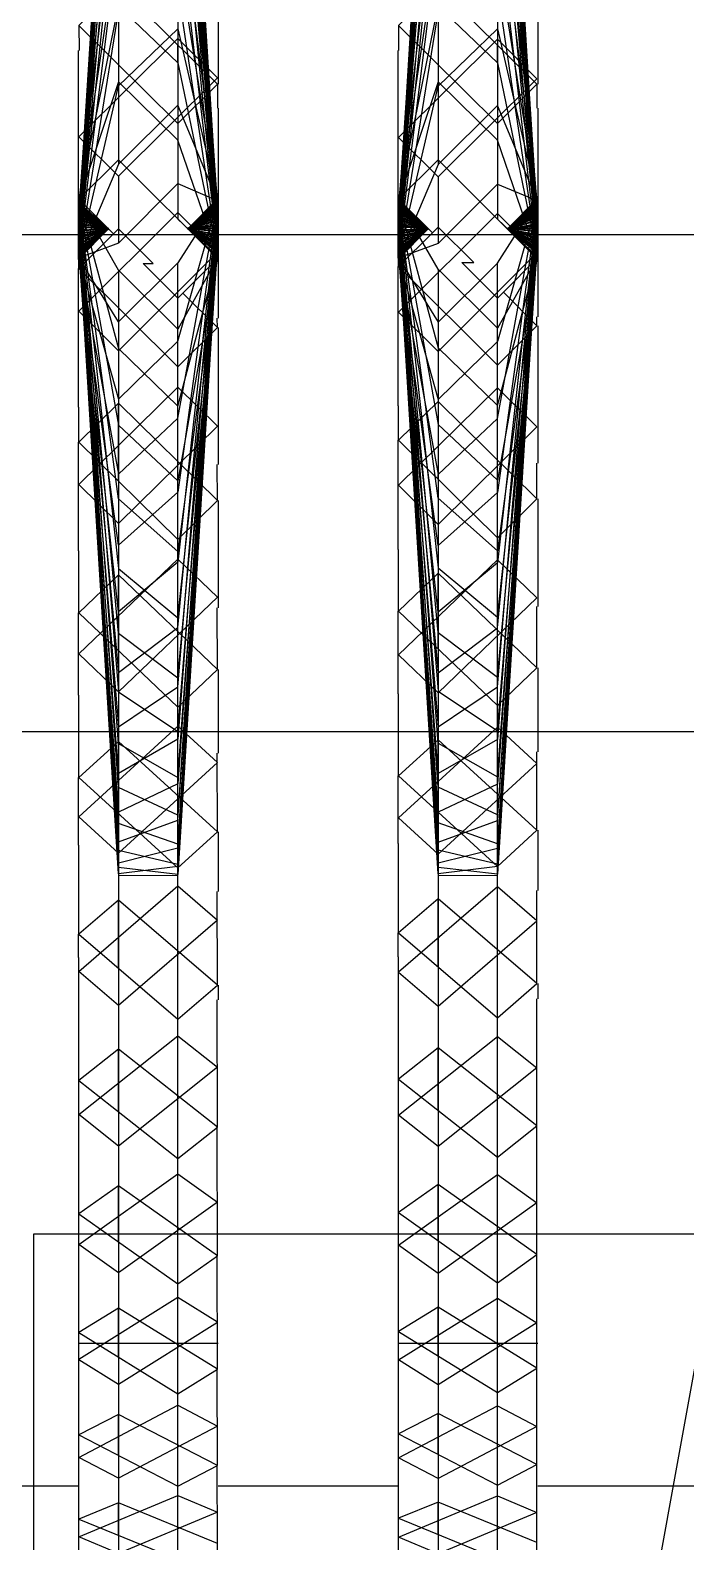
# Model space of a CAD drawing. Header units: millimetres. Extents: x -300 to 383236, y -195106 to -144646.
# Drawn here: x 28370.2 to 28428.8, y -163319.2 to -163183.8 of the extents above; entities that cross this region are included whole.
import ezdxf

# ---------------------------------------------------------------- set-up
doc = ezdxf.new("R2010")
doc.units = ezdxf.units.MM
doc.header["$LTSCALE"] = 60
doc.layers.add('EQUIPMENT', color=253, linetype='Continuous', lineweight=0)

# ---------------------------------------------------------------- blocks, each defined once
blk = doc.blocks.new('A$Cc6299706')
at = {"layer": 'EQUIPMENT', "lineweight": -3}
for points in [[(-42953.09, 31905.19), (-42956.63, 31962.21), (-42961.94, 31962.44), (-42965.45, 31905.1)], [(-42965.45, 31906.99), (-42961.94, 31937.03)], [(-42956.63, 31932.5), (-42953.09, 31902.77), (-42955.74, 31904.5), (-42953.09, 31903.02), (-42956.63, 31938.48)], [(-42961.94, 31942.63), (-42965.45, 31906.85), (-42962.82, 31904.5), (-42965.45, 31906.25), (-42961.94, 31955.73)], [(-42956.63, 31953.04), (-42953.09, 31903.91), (-42955.74, 31904.5), (-42953.09, 31904.87), (-42956.63, 31961.16)], [(-42961.94, 31962.03), (-42965.45, 31905.41), (-42962.82, 31904.5), (-42965.45, 31904.45), (-42961.94, 31960.67)], [(-42956.63, 31961.73), (-42953.09, 31905.79), (-42955.74, 31904.5), (-42953.09, 31906.54), (-42956.63, 31954.7)], [(-42961.94, 31951.84), (-42965.45, 31903.51), (-42962.82, 31904.5), (-42965.45, 31902.69), (-42961.94, 31936.71)], [(-42956.63, 31940.99), (-42953.09, 31907.01), (-42955.74, 31904.5), (-42953.09, 31903.59), (-42956.63, 31948.82)], [(-42961.94, 31952.06), (-42965.45, 31906.48), (-42962.82, 31904.5), (-42965.45, 31905.71), (-42961.94, 31960.76)], [(-42956.63, 31959.25), (-42953.09, 31904.55), (-42955.74, 31904.5), (-42953.09, 31905.5), (-42956.63, 31962.4)], [(-42961.94, 31961.99), (-42965.45, 31904.78), (-42962.82, 31904.5), (-42965.45, 31903.81), (-42961.94, 31955.56)], [(-42956.63, 31957.85), (-42953.09, 31906.31), (-42955.74, 31904.5), (-42953.09, 31906.88), (-42956.63, 31946.21)], [(-42961.94, 31942.35), (-42965.45, 31902.93), (-42962.82, 31904.5), (-42965.45, 31902.27)], [(-42936.86, 31902.46), (-42934.22, 31904.5), (-42936.86, 31902.46), (-42933.33, 31930.57)], [(-42928.02, 31935.2), (-42924.5, 31907.1), (-42927.14, 31904.5), (-42924.5, 31906.31), (-42928.02, 31957.83)], [(-42933.33, 31955.54), (-42936.86, 31903.81), (-42934.22, 31904.5), (-42936.86, 31904.78), (-42933.33, 31961.97)], [(-42928.02, 31962.39), (-42924.5, 31905.5), (-42927.14, 31904.5), (-42924.5, 31904.56), (-42928.02, 31959.25)], [(-42933.33, 31960.75), (-42936.86, 31905.71), (-42934.22, 31904.5), (-42936.86, 31906.48), (-42933.33, 31952.05)], [(-42928.02, 31948.82), (-42924.5, 31903.59), (-42927.14, 31904.5), (-42924.5, 31903.3), (-42928.02, 31943.94)], [(-42933.33, 31947.67), (-42936.86, 31906.68)], [(-42953.09, 31906.06), (-42956.63, 31960.22), (-42961.94, 31958.52), (-42965.45, 31904.13)], [(-42884.53, 31949.5), (-43054.53, 31949.5), (-43054.53, 31859.51), (-42884.53, 31859.51)], [(-42956.63, 31929.44), (-42965.47, 31938.02), (-42961.94, 31941.45), (-42953.09, 31932.87), (-42956.63, 31929.44), (-42956.63, 31913.95), (-42965.47, 31922.72), (-42961.94, 31926.23), (-42953.09, 31917.46), (-42956.63, 31913.95), (-42956.63, 31905.38), (-42953.09, 31902.02)], [(-42928.02, 31929.44), (-42936.87, 31938.02), (-42933.33, 31941.45), (-42924.5, 31932.87), (-42928.02, 31929.44), (-42928.02, 31913.95), (-42936.87, 31922.72), (-42933.33, 31926.23), (-42924.5, 31917.46), (-42928.02, 31913.95), (-42928.02, 31905.38), (-42924.5, 31902.02)], [(-42961.94, 31940.04), (-42961.94, 31917.31)], [(-42933.33, 31939.97), (-42933.33, 31917.27)], [(-42965.45, 31907.14), (-42961.94, 31924.45), (-42956.63, 31919.38), (-42953.09, 31902.33), (-42955.74, 31904.5), (-42953.09, 31902.54), (-42956.63, 31926.1), (-42961.94, 31930.93), (-42965.45, 31907.09)], [(-42936.86, 31907.14), (-42933.33, 31924.45), (-42928.02, 31919.38), (-42924.5, 31902.33), (-42927.14, 31904.5), (-42924.5, 31902.54), (-42928.02, 31926.1), (-42933.33, 31930.93), (-42936.86, 31907.09)], [(-42936.86, 31901.98), (-42934.22, 31904.5), (-42936.86, 31902.1), (-42933.33, 31917.27), (-42928.02, 31922.4), (-42924.51, 31907.17), (-42927.14, 31904.5), (-42924.5, 31907.15), (-42928.02, 31928.98), (-42933.33, 31924.06), (-42936.86, 31902.26)], [(-42953.03, 31928.26), (-42953.03, 31917.46)], [(-42924.43, 31928.26), (-42924.43, 31917.46)], [(-42961.94, 31926.23), (-42961.94, 31917.67)], [(-42933.33, 31926.23), (-42933.33, 31917.67)], [(-42961.94, 31924.79), (-42961.94, 31910.31)], [(-42933.33, 31924.71), (-42933.33, 31910.28)], [(-42965.47, 31922.72), (-42965.46, 31920.47)], [(-42936.87, 31922.72), (-42936.87, 31920.47)], [(-42961.94, 31909.23), (-42953.09, 31918.03), (-42956.63, 31921.56), (-42965.47, 31912.75), (-42961.94, 31909.23), (-42961.94, 31903.24), (-42956.63, 31908.56), (-42953.11, 31907.06), (-42955.74, 31904.5), (-42953.11, 31907.13), (-42956.63, 31915.57), (-42961.94, 31910.31), (-42965.45, 31901.98), (-42962.82, 31904.5), (-42965.47, 31901.88)], [(-42956.63, 31919.38), (-42956.63, 31920.97), (-42956.63, 31915.57)], [(-42933.33, 31909.15), (-42924.5, 31917.95), (-42928.02, 31921.48), (-42936.87, 31912.67), (-42933.33, 31909.15), (-42933.33, 31903.21), (-42928.02, 31908.52), (-42924.51, 31907.06), (-42927.14, 31904.5), (-42924.51, 31907.13), (-42928.02, 31915.54), (-42933.33, 31910.28), (-42936.86, 31901.98), (-42934.22, 31904.5), (-42936.87, 31901.85), (-42933.33, 31889.23)], [(-42928.02, 31919.38), (-42928.02, 31920.97), (-42928.02, 31915.54)], [(-42965.53, 31920.47), (-42965.53, 31901.75)], [(-42936.93, 31920.47), (-42936.93, 31901.88)], [(-42953.09, 31902.17), (-42956.63, 31912.44), (-42961.94, 31917.67), (-42965.45, 31907.17)], [(-42953.09, 31917.46), (-42953.09, 31915.31)], [(-42924.5, 31902.17), (-42928.02, 31912.44), (-42933.33, 31917.67), (-42936.86, 31907.17)], [(-42924.5, 31917.46), (-42924.5, 31915.31)], [(-42953.03, 31915.31), (-42953.03, 31896.5)], [(-42924.43, 31915.31), (-42924.43, 31896.64)], [(-42961.94, 31900.82), (-42965.47, 31907.04)], [(-42933.33, 31900.89), (-42936.87, 31907.04)], [(-42965.47, 31906.93), (-42961.94, 31893.8), (-42956.63, 31888.63), (-42953.11, 31901.85), (-42956.63, 31895.54), (-42961.94, 31900.82), (-42961.94, 31888.9), (-42965.47, 31885.42), (-42956.63, 31876.7), (-42953.09, 31880.19), (-42961.94, 31888.9), (-42961.94, 31873.53), (-42965.47, 31870.14), (-42956.63, 31861.68), (-42953.09, 31865.07), (-42961.94, 31873.53), (-42961.94, 31858.62), (-42965.47, 31855.39), (-42956.63, 31847.3), (-42953.09, 31850.54), (-42961.94, 31858.62), (-42961.94, 31844.4), (-42965.47, 31841.36), (-42956.63, 31833.76), (-42953.09, 31836.8), (-42961.94, 31844.4), (-42961.94, 31831.07), (-42965.47, 31828.28), (-42956.63, 31821.29), (-42953.09, 31824.09), (-42961.94, 31831.07), (-42961.94, 31818.84), (-42965.47, 31816.33), (-42956.63, 31810.06), (-42953.09, 31812.57), (-42961.94, 31818.84), (-42961.94, 31807.89), (-42965.47, 31805.7), (-42956.63, 31800.23), (-42953.09, 31802.42), (-42961.94, 31807.89), (-42961.94, 31798.38), (-42965.47, 31796.54), (-42956.63, 31791.97), (-42953.09, 31793.8), (-42961.94, 31798.38), (-42961.94, 31790.45), (-42965.47, 31789), (-42956.63, 31785.38)], [(-42953.09, 31786.82), (-42961.94, 31790.45), (-42961.94, 31784.22)], [(-42965.47, 31783.18), (-42965.47, 31789), (-42965.47, 31796.54), (-42965.47, 31805.7), (-42965.47, 31816.33), (-42965.47, 31828.28), (-42965.47, 31839.27)], [(-42953.11, 31901.88), (-42956.63, 31875.61), (-42961.94, 31880.33), (-42965.47, 31906.6), (-42962.82, 31904.5), (-42965.47, 31904.65), (-42961.94, 31848.9), (-42956.63, 31847.64), (-42953.11, 31903.13), (-42955.74, 31904.5), (-42953.11, 31902.85), (-42956.63, 31849.42), (-42961.94, 31851.29), (-42965.47, 31904.97), (-42962.82, 31904.5), (-42965.47, 31906.78), (-42961.94, 31886.93)], [(-42953.11, 31901.85), (-42956.63, 31881.95), (-42961.94, 31886.93), (-42961.94, 31881.93), (-42961.94, 31882.56), (-42956.63, 31887.56), (-42953.11, 31906.63), (-42955.74, 31904.5), (-42953.11, 31906.41), (-42956.63, 31880.93), (-42961.94, 31876.18), (-42965.47, 31901.95)], [(-42961.94, 31868.31), (-42965.47, 31906.14), (-42962.82, 31904.5), (-42965.47, 31904), (-42961.94, 31846.61), (-42956.63, 31846.64), (-42953.11, 31903.72), (-42955.74, 31904.5), (-42953.11, 31903.41), (-42956.63, 31846.71), (-42961.94, 31847.33), (-42965.47, 31904.33), (-42962.82, 31904.5), (-42965.47, 31906.38), (-42961.94, 31874.09), (-42956.63, 31869.7), (-42953.11, 31901.95)], [(-42961.94, 31855.76), (-42965.47, 31902.6), (-42962.82, 31904.5), (-42965.47, 31902.21), (-42961.94, 31864.79), (-42956.63, 31868.82), (-42953.11, 31905.91), (-42955.74, 31904.5), (-42953.11, 31906.17), (-42956.63, 31874.66), (-42961.94, 31870.23), (-42961.94, 31866.76), (-42961.94, 31868.31), (-42956.63, 31864.31), (-42953.11, 31902.07)], [(-42961.94, 31858.43), (-42965.47, 31905.59), (-42962.82, 31904.5), (-42965.47, 31903.39), (-42961.94, 31847.77), (-42956.63, 31849.09), (-42953.11, 31904.35), (-42955.74, 31904.5), (-42953.11, 31904.04), (-42956.63, 31847.44), (-42961.94, 31846.76), (-42965.47, 31903.69), (-42962.82, 31904.5), (-42965.47, 31905.88), (-42961.94, 31863.06), (-42956.63, 31859.52), (-42953.11, 31902.22)], [(-42961.94, 31854.49), (-42965.47, 31905.29), (-42962.82, 31904.5), (-42965.47, 31903.1), (-42961.94, 31849.63), (-42956.63, 31851.56), (-42953.11, 31904.68), (-42955.74, 31904.5), (-42953.11, 31905.01), (-42956.63, 31854.82), (-42961.94, 31852.3), (-42965.47, 31902.84), (-42962.82, 31904.5), (-42965.47, 31902.39), (-42961.94, 31859.94), (-42956.63, 31863.52), (-42953.11, 31905.62), (-42955.74, 31904.5), (-42953.11, 31905.31), (-42956.63, 31858.84), (-42961.94, 31855.76), (-42961.94, 31852.15), (-42961.94, 31858.62), (-42961.94, 31852.15), (-42961.94, 31858.62), (-42961.94, 31852.15), (-42961.94, 31858.62), (-42961.94, 31852.15), (-42961.94, 31858.62)], [(-42955.74, 31904.5), (-42953.09, 31906.06)], [(-42933.33, 31870.2), (-42936.87, 31902.07), (-42934.22, 31904.5), (-42936.86, 31901.85), (-42933.33, 31896.16), (-42928.02, 31901.44), (-42924.51, 31906.95), (-42927.14, 31904.5), (-42924.51, 31906.8), (-42928.02, 31894.41), (-42933.33, 31889.23), (-42933.33, 31882.08)], [(-42936.87, 31906.93), (-42933.33, 31893.87), (-42928.02, 31888.69), (-42924.51, 31901.84), (-42928.02, 31895.61), (-42933.33, 31900.89), (-42933.33, 31889.06), (-42936.87, 31885.58), (-42928.02, 31876.86), (-42924.5, 31880.35), (-42933.33, 31889.06), (-42933.33, 31873.68), (-42936.87, 31870.29), (-42928.02, 31861.83), (-42924.5, 31865.22), (-42933.33, 31873.68), (-42933.33, 31858.77), (-42936.87, 31855.53), (-42928.02, 31847.44), (-42924.5, 31850.68), (-42933.33, 31858.77), (-42933.33, 31844.54), (-42936.87, 31841.5), (-42928.02, 31833.89), (-42924.5, 31836.94), (-42933.33, 31844.54), (-42933.33, 31831.2), (-42936.87, 31828.4), (-42928.02, 31821.41), (-42924.5, 31824.21), (-42933.33, 31831.2), (-42933.33, 31818.95), (-42936.87, 31816.45), (-42928.02, 31810.17), (-42924.5, 31812.68), (-42933.33, 31818.95), (-42933.33, 31807.99), (-42936.87, 31805.8), (-42928.02, 31800.33), (-42924.5, 31802.52), (-42933.33, 31807.99), (-42933.33, 31798.47), (-42936.87, 31796.63), (-42928.02, 31792.05), (-42924.5, 31793.89), (-42933.33, 31798.47), (-42933.33, 31790.53), (-42936.87, 31789.08), (-42928.02, 31785.45)], [(-42924.5, 31786.9), (-42933.33, 31790.53), (-42933.33, 31784.29)], [(-42936.87, 31783.24), (-42936.87, 31789.08), (-42936.87, 31796.63), (-42936.87, 31805.8), (-42936.87, 31816.45), (-42936.87, 31828.4), (-42936.87, 31839.35)], [(-42924.51, 31901.87), (-42928.02, 31875.67), (-42933.33, 31880.4), (-42936.87, 31906.6), (-42934.22, 31904.5), (-42936.87, 31904.65), (-42933.33, 31848.92), (-42928.02, 31847.66), (-42924.51, 31903.12), (-42927.14, 31904.5), (-42924.51, 31902.85), (-42928.02, 31849.45), (-42933.33, 31851.33), (-42936.87, 31904.97), (-42934.22, 31904.5), (-42936.87, 31906.78), (-42933.33, 31887)], [(-42924.51, 31901.84), (-42928.02, 31882.01), (-42933.33, 31887), (-42933.33, 31882.08), (-42933.33, 31882.52), (-42928.02, 31887.53), (-42924.51, 31906.62), (-42927.14, 31904.5), (-42924.51, 31906.41), (-42928.02, 31880.9), (-42933.33, 31876.15), (-42936.87, 31901.95), (-42934.22, 31904.5), (-42936.87, 31901.88)], [(-42933.33, 31868.36), (-42936.87, 31906.14), (-42934.22, 31904.5), (-42936.87, 31904.01), (-42933.33, 31846.63), (-42928.02, 31846.65), (-42924.51, 31903.71), (-42927.14, 31904.5), (-42924.51, 31903.41), (-42928.02, 31846.73), (-42933.33, 31847.34), (-42936.87, 31904.33), (-42934.22, 31904.5), (-42936.87, 31906.39), (-42933.33, 31874.15), (-42928.02, 31869.76), (-42924.51, 31901.95)], [(-42933.33, 31855.74), (-42936.87, 31902.6), (-42934.22, 31904.5), (-42936.87, 31902.21), (-42933.33, 31864.76), (-42928.02, 31868.79), (-42924.51, 31905.91), (-42927.14, 31904.5), (-42924.51, 31906.17), (-42928.02, 31874.62), (-42933.33, 31870.2), (-42933.33, 31866.91), (-42933.33, 31868.36), (-42928.02, 31864.37), (-42924.51, 31902.07)], [(-42933.33, 31858.47), (-42936.87, 31905.59), (-42934.22, 31904.5), (-42936.87, 31903.39), (-42933.33, 31847.77), (-42928.02, 31849.08), (-42924.51, 31904.35), (-42927.14, 31904.5), (-42924.51, 31904.03), (-42928.02, 31847.44), (-42933.33, 31846.77), (-42936.87, 31903.69), (-42934.22, 31904.5), (-42936.87, 31905.88), (-42933.33, 31863.11), (-42928.02, 31859.57), (-42924.51, 31902.22)], [(-42961.94, 31870.23), (-42965.47, 31902.06), (-42962.82, 31904.5), (-42965.47, 31901.95), (-42961.94, 31882.56)], [(-42965.45, 31905.1), (-42962.82, 31904.5)], [(-42965.45, 31904.13), (-42962.82, 31904.5)], [(-42953.09, 31905.19), (-42955.74, 31904.5)], [(-42933.33, 31854.53), (-42936.87, 31905.29), (-42934.22, 31904.5), (-42936.87, 31903.1), (-42933.33, 31849.62), (-42928.02, 31851.55), (-42924.51, 31904.68), (-42927.14, 31904.5), (-42924.51, 31905), (-42928.02, 31854.81), (-42933.33, 31852.29), (-42936.87, 31902.84), (-42934.22, 31904.5), (-42936.87, 31902.39), (-42933.33, 31859.92), (-42928.02, 31863.5), (-42924.51, 31905.61), (-42927.14, 31904.5), (-42924.51, 31905.31), (-42928.02, 31858.81), (-42933.33, 31855.74), (-42933.33, 31852.29), (-42933.33, 31858.77), (-42933.33, 31852.29), (-42933.33, 31858.77), (-42933.33, 31852.29), (-42933.33, 31858.77), (-42933.33, 31852.29), (-42933.33, 31858.77)], [(-42998.48, 31904), (-42734.89, 31904)], [(-42962.38, 31904.06), (-42965.47, 31900.97), (-42956.63, 31892.15), (-42953.09, 31895.67), (-42953.1, 31896.5)], [(-42961.94, 31903.24), (-42965.45, 31901.9)], [(-42933.85, 31904.14), (-42936.87, 31901.13), (-42928.02, 31892.31), (-42924.5, 31895.83), (-42924.5, 31896.64)], [(-42933.33, 31903.21), (-42936.86, 31901.9)], [(-42965.47, 31900.97), (-42965.47, 31901.75)], [(-42936.87, 31901.13), (-42936.87, 31901.88), (-42933.33, 31882.52)], [(-42965.53, 31900.97), (-42965.53, 31888.55)], [(-42956.63, 31890.35), (-42956.63, 31901.48)], [(-42936.93, 31901.13), (-42936.93, 31888.67)], [(-42928.02, 31890.27), (-42928.02, 31901.44)], [(-42953.09, 31895.67), (-42956.19, 31898.76)], [(-42924.5, 31895.83), (-42927.5, 31898.84)], [(-42956.63, 31892.15), (-42956.63, 31895.54)], [(-42953.03, 31895.67), (-42953.03, 31883.41)], [(-42928.02, 31892.31), (-42928.02, 31895.61)], [(-42924.43, 31895.83), (-42924.43, 31883.53)], [(-42956.63, 31874.95), (-42956.63, 31894.45)], [(-42928.02, 31874.87), (-42928.02, 31894.41)], [(-42965.47, 31885.42), (-42965.47, 31888.55)], [(-42961.94, 31881.93), (-42961.94, 31888.9)], [(-42956.63, 31876.7), (-42956.63, 31888.63)], [(-42936.87, 31885.58), (-42936.87, 31888.67)], [(-42928.02, 31876.86), (-42928.02, 31888.69)], [(-42956.63, 31859.98), (-42956.63, 31887.56)], [(-42928.02, 31859.91), (-42928.02, 31887.53)], [(-42965.53, 31885.42), (-42965.53, 31875.68)], [(-42936.93, 31885.58), (-42936.93, 31875.8)], [(-42953.09, 31880.19), (-42953.1, 31883.41)], [(-42924.5, 31880.35), (-42924.5, 31883.53)], [(-42956.63, 31861.68), (-42956.63, 31881.95)], [(-42928.02, 31861.83), (-42928.02, 31882.01)], [(-42956.63, 31845.69), (-42956.63, 31880.93)], [(-42953.03, 31880.19), (-42953.03, 31870.57)], [(-42928.02, 31845.62), (-42928.02, 31880.9)], [(-42924.43, 31880.35), (-42924.43, 31870.69)], [(-42965.47, 31870.14), (-42965.47, 31875.68)], [(-42956.63, 31847.3), (-42956.63, 31875.61)], [(-42956.63, 31832.27), (-42956.63, 31874.66)], [(-42936.87, 31870.29), (-42936.87, 31875.8)], [(-42928.02, 31777.41), (-42928.02, 31847.44), (-42928.02, 31875.67)], [(-42928.02, 31832.2), (-42928.02, 31874.62)], [(-42953.09, 31865.07), (-42953.1, 31870.57)], [(-42924.5, 31865.22), (-42924.5, 31870.69)], [(-42965.53, 31870.14), (-42965.53, 31862.75)], [(-42956.63, 31833.76), (-42956.63, 31869.7)], [(-42936.93, 31870.29), (-42936.93, 31862.87)], [(-42928.02, 31833.89), (-42928.02, 31869.76)], [(-42956.63, 31819.92), (-42956.63, 31868.82)], [(-42928.02, 31819.87), (-42928.02, 31868.79)], [(-42953.03, 31865.07), (-42953.03, 31857.57)], [(-42924.43, 31865.22), (-42924.43, 31857.7)], [(-42956.63, 31821.29), (-42956.63, 31864.31)], [(-42928.02, 31821.41), (-42928.02, 31864.37)], [(-42965.47, 31855.39), (-42965.47, 31862.75)], [(-42956.63, 31808.85), (-42956.63, 31863.52)], [(-42936.87, 31855.53), (-42936.87, 31862.87)], [(-42928.02, 31808.8), (-42928.02, 31863.5)], [(-42956.63, 31810.06), (-42956.63, 31859.52)], [(-42956.63, 31799.2), (-42956.63, 31858.84)], [(-42928.02, 31810.17), (-42928.02, 31859.57)], [(-42928.02, 31799.16), (-42928.02, 31858.81)], [(-42953.09, 31850.54), (-42953.1, 31857.57)], [(-42924.5, 31850.68), (-42924.5, 31857.7)], [(-42965.53, 31855.39), (-42965.53, 31849.35)], [(-42956.63, 31800.23), (-42956.63, 31855.4)], [(-42956.63, 31791.12), (-42956.63, 31854.82)], [(-42936.93, 31855.53), (-42936.93, 31849.49)], [(-42928.02, 31800.33), (-42928.02, 31855.45)], [(-42928.02, 31791.09), (-42928.02, 31854.81)], [(-42956.63, 31791.97), (-42956.63, 31852.02)], [(-42956.63, 31784.73), (-42956.63, 31851.56)], [(-42928.02, 31792.05), (-42928.02, 31852.05)], [(-42928.02, 31784.72), (-42928.02, 31851.55)], [(-42953.03, 31850.54), (-42953.03, 31845.19)], [(-42924.43, 31850.68), (-42924.43, 31845.29)], [(-42965.47, 31841.36), (-42965.47, 31849.35)], [(-42956.63, 31785.38), (-42956.63, 31849.42)], [(-42956.63, 31780.13), (-42956.63, 31849.09)], [(-42936.87, 31841.5), (-42936.87, 31849.49)], [(-42928.02, 31785.45), (-42928.02, 31849.45)], [(-42928.02, 31780.13), (-42928.02, 31849.08)], [(-42956.63, 31780.57), (-42956.63, 31847.64)], [(-42956.63, 31777.39), (-42956.63, 31847.44)], [(-42928.02, 31780.62), (-42928.02, 31847.66)], [(-42956.63, 31777.61), (-42956.63, 31846.71)], [(-42956.63, 31776.54), (-42956.63, 31846.64)], [(-42928.02, 31777.65), (-42928.02, 31846.73)], [(-42928.02, 31776.57), (-42928.02, 31846.65)], [(-42953.09, 31836.8), (-42953.1, 31845.19)], [(-42924.5, 31836.94), (-42924.5, 31845.29)], [(-42961.94, 31838.32), (-42961.94, 31844.4)], [(-42961.94, 31838.32), (-42961.94, 31844.4)], [(-42961.94, 31838.32), (-42961.94, 31844.4)], [(-42961.94, 31838.32), (-42961.94, 31844.4)], [(-42961.94, 31838.32), (-42961.94, 31844.4)], [(-42961.94, 31838.32), (-42961.94, 31844.4)], [(-42961.94, 31838.32), (-42961.94, 31844.4)], [(-42961.94, 31838.32), (-42961.94, 31844.4)], [(-42961.94, 31838.32), (-42961.94, 31844.4)], [(-42961.94, 31838.32), (-42961.94, 31844.4)], [(-42961.94, 31838.32), (-42961.94, 31844.4)], [(-42961.94, 31838.32), (-42961.94, 31844.4)], [(-42933.33, 31838.45), (-42933.33, 31844.54)], [(-42933.33, 31838.45), (-42933.33, 31844.54)], [(-42933.33, 31838.45), (-42933.33, 31844.54)], [(-42933.33, 31838.45), (-42933.33, 31844.54)], [(-42933.33, 31838.45), (-42933.33, 31844.54)], [(-42933.33, 31838.45), (-42933.33, 31844.54)], [(-42933.33, 31838.45), (-42933.33, 31844.54)], [(-42933.33, 31838.45), (-42933.33, 31844.54)], [(-42933.33, 31838.45), (-42933.33, 31844.54)], [(-42933.33, 31838.45), (-42933.33, 31844.54)], [(-42933.33, 31838.45), (-42933.33, 31844.54)], [(-42933.33, 31838.45), (-42933.33, 31844.54)], [(-42965.53, 31841.36), (-42965.53, 31839.27)], [(-42936.93, 31841.5), (-42936.93, 31839.35)], [(-42953.03, 31836.8), (-42953.03, 31835.5)], [(-42924.43, 31836.94), (-42924.43, 31835.59)], [(-42953.09, 31824.09), (-42953.1, 31835.5)], [(-42924.5, 31776.77), (-42924.5, 31778.28), (-42924.5, 31781.67), (-42924.5, 31786.9), (-42924.5, 31793.89), (-42924.5, 31802.52), (-42924.5, 31812.68), (-42924.5, 31824.21), (-42924.5, 31835.59)], [(-42933.33, 31825.6), (-42933.33, 31831.2)], [(-42933.33, 31825.6), (-42933.33, 31831.2)], [(-42933.33, 31825.6), (-42933.33, 31831.2)], [(-42933.33, 31825.6), (-42933.33, 31831.2)], [(-42933.33, 31825.6), (-42933.33, 31831.2)], [(-42933.33, 31825.6), (-42933.33, 31831.2)], [(-42933.33, 31825.6), (-42933.33, 31831.2)], [(-42933.33, 31825.6), (-42933.33, 31831.2)], [(-42933.33, 31825.6), (-42933.33, 31831.2)], [(-42933.33, 31825.6), (-42933.33, 31831.2)], [(-42961.94, 31825.48), (-42961.94, 31831.07)], [(-42961.94, 31825.48), (-42961.94, 31831.07)], [(-42961.94, 31825.48), (-42961.94, 31831.07)], [(-42961.94, 31825.48), (-42961.94, 31831.07)], [(-42961.94, 31825.48), (-42961.94, 31831.07)], [(-42961.94, 31825.48), (-42961.94, 31831.07)], [(-42961.94, 31825.48), (-42961.94, 31831.07)], [(-42961.94, 31825.48), (-42961.94, 31831.07)], [(-42961.94, 31825.48), (-42961.94, 31831.07)], [(-42961.94, 31825.48), (-42961.94, 31831.07)], [(-42953.09, 31812.57), (-42953.1, 31824.09)], [(-42961.94, 31813.82), (-42961.94, 31818.84)], [(-42961.94, 31813.82), (-42961.94, 31818.84)], [(-42961.94, 31813.82), (-42961.94, 31818.84)], [(-42961.94, 31813.82), (-42961.94, 31818.84)], [(-42961.94, 31813.82), (-42961.94, 31818.84)], [(-42961.94, 31813.82), (-42961.94, 31818.84)], [(-42961.94, 31813.82), (-42961.94, 31818.84)], [(-42961.94, 31813.82), (-42961.94, 31818.84)], [(-42933.33, 31813.94), (-42933.33, 31818.95)], [(-42933.33, 31813.94), (-42933.33, 31818.95)], [(-42933.33, 31813.94), (-42933.33, 31818.95)], [(-42933.33, 31813.94), (-42933.33, 31818.95)], [(-42933.33, 31813.94), (-42933.33, 31818.95)], [(-42933.33, 31813.94), (-42933.33, 31818.95)], [(-42933.33, 31813.94), (-42933.33, 31818.95)], [(-42933.33, 31813.94), (-42933.33, 31818.95)], [(-42953.09, 31802.42), (-42953.1, 31812.57)], [(-42961.94, 31803.51), (-42961.94, 31807.89)], [(-42961.94, 31803.51), (-42961.94, 31807.89)], [(-42961.94, 31803.51), (-42961.94, 31807.89)], [(-42961.94, 31803.51), (-42961.94, 31807.89)], [(-42961.94, 31803.51), (-42961.94, 31807.89)], [(-42961.94, 31803.51), (-42961.94, 31807.89)], [(-42933.33, 31803.62), (-42933.33, 31807.99)], [(-42933.33, 31803.62), (-42933.33, 31807.99)], [(-42933.33, 31803.62), (-42933.33, 31807.99)], [(-42933.33, 31803.62), (-42933.33, 31807.99)], [(-42933.33, 31803.62), (-42933.33, 31807.99)], [(-42933.33, 31803.62), (-42933.33, 31807.99)], [(-42965.53, 31804.75), (-42953.03, 31804.75)], [(-42936.93, 31804.75), (-42924.43, 31804.75)], [(-42953.09, 31793.8), (-42953.1, 31802.42)], [(-42961.94, 31794.71), (-42961.94, 31798.38)], [(-42961.94, 31794.71), (-42961.94, 31798.38)], [(-42961.94, 31794.71), (-42961.94, 31798.38)], [(-42961.94, 31794.71), (-42961.94, 31798.38)], [(-42933.33, 31794.81), (-42933.33, 31798.47)], [(-42933.33, 31794.81), (-42933.33, 31798.47)], [(-42933.33, 31794.81), (-42933.33, 31798.47)], [(-42933.33, 31794.81), (-42933.33, 31798.47)], [(-42953.09, 31776.74), (-42953.09, 31778.23), (-42953.09, 31781.61), (-42953.09, 31786.82), (-42953.1, 31793.8)], [(-42981.93, 31792), (-42965.53, 31792)], [(-42953.03, 31792), (-42936.93, 31792)], [(-42924.43, 31792), (-42908.33, 31792)], [(-42961.94, 31787.55), (-42961.94, 31790.45)], [(-42961.94, 31787.55), (-42961.94, 31790.45)], [(-42933.33, 31787.63), (-42933.33, 31790.53)], [(-42933.33, 31787.63), (-42933.33, 31790.53)]]:
    blk.add_lwpolyline(points, dxfattribs=at)
for points in [[(-42934.22, 31904.5), (-42936.86, 31905.09), (-42933.33, 31962.43), (-42928.02, 31962.2), (-42924.5, 31905.19), (-42927.14, 31904.5), (-42924.5, 31904.87), (-42928.02, 31961.15), (-42933.33, 31962.02), (-42936.86, 31905.41)], [(-42934.22, 31904.5), (-42936.86, 31904.13), (-42933.33, 31958.5), (-42928.02, 31960.2), (-42924.5, 31906.06), (-42927.14, 31904.5), (-42924.5, 31905.79), (-42928.02, 31961.72), (-42933.33, 31960.66), (-42936.86, 31904.45)], [(-42962.82, 31904.5), (-42965.45, 31905.99), (-42961.94, 31958.65), (-42956.63, 31956.54), (-42953.09, 31904.23), (-42955.74, 31904.5), (-42953.09, 31903.3), (-42956.63, 31943.94), (-42961.94, 31947.67), (-42965.45, 31906.68)], [(-42934.22, 31904.5), (-42936.86, 31905.98), (-42933.33, 31958.65), (-42928.02, 31956.54), (-42924.5, 31904.23), (-42927.14, 31904.5), (-42924.5, 31903.91), (-42928.02, 31953.04), (-42933.33, 31955.73), (-42936.86, 31906.25)], [(-42934.22, 31904.5), (-42936.86, 31903.21), (-42933.33, 31947.39), (-42928.02, 31950.78), (-42924.5, 31906.73), (-42927.14, 31904.5), (-42924.5, 31906.54), (-42928.02, 31954.68), (-42933.33, 31951.82), (-42936.86, 31903.5)], [(-42962.82, 31904.5), (-42965.45, 31902.46), (-42961.94, 31930.6), (-42956.63, 31935.23), (-42953.09, 31907.1), (-42955.74, 31904.5), (-42953.09, 31906.73), (-42956.63, 31950.8), (-42961.94, 31947.42), (-42965.45, 31903.21)], [(-42934.22, 31904.5), (-42936.86, 31902.69), (-42933.33, 31936.68), (-42928.02, 31940.96), (-42924.5, 31907.01), (-42927.14, 31904.5), (-42924.5, 31906.88), (-42928.02, 31946.18), (-42933.33, 31942.32), (-42936.86, 31902.93)], [(-42934.22, 31904.5), (-42936.86, 31906.85), (-42933.33, 31942.63), (-42928.02, 31938.48), (-42924.5, 31903.02), (-42927.14, 31904.5), (-42924.5, 31902.77), (-42928.02, 31932.5), (-42933.33, 31937.02), (-42936.86, 31906.99)], [(-42962.82, 31904.5), (-42965.45, 31902.1), (-42961.94, 31917.31), (-42956.63, 31922.42), (-42953.11, 31907.17), (-42955.74, 31904.5), (-42953.09, 31907.15), (-42956.63, 31929.01), (-42961.94, 31924.1), (-42965.45, 31902.27)], [(-42956.19, 31898.76), (-42956.63, 31898.31), (-42959.72, 31901.42), (-42958.83, 31901.42), (-42961.94, 31904.51), (-42962.38, 31904.06), (-42965.47, 31907.16), (-42961.94, 31910.69), (-42953.09, 31901.85)], [(-42927.5, 31898.84), (-42928.02, 31898.31), (-42931.21, 31901.49), (-42930.16, 31901.49), (-42933.33, 31904.67), (-42933.85, 31904.14), (-42936.87, 31907.16), (-42933.33, 31910.69), (-42924.5, 31901.85)], [(-42962.82, 31904.5), (-42965.47, 31901.85), (-42961.94, 31889.26), (-42956.63, 31894.45), (-42953.11, 31906.8), (-42955.74, 31904.5), (-42953.11, 31906.95), (-42956.63, 31901.48), (-42961.94, 31896.19), (-42965.45, 31901.85)], [(-42965.47, 31897.13), (-42956.63, 31905.97), (-42953.09, 31902.43), (-42961.94, 31893.59)], [(-42936.87, 31897.05), (-42928.02, 31905.89), (-42924.5, 31902.35), (-42933.33, 31893.52)], [(-42961.94, 31852.15), (-42961.94, 31858.43), (-42956.63, 31855.4), (-42953.11, 31902.39), (-42955.74, 31904.5), (-42953.11, 31902.62), (-42956.63, 31852.02), (-42961.94, 31854.49)], [(-42933.33, 31852.29), (-42933.33, 31858.47), (-42928.02, 31855.45), (-42924.51, 31902.39), (-42927.14, 31904.5), (-42924.51, 31902.62), (-42928.02, 31852.05), (-42933.33, 31854.53)], [(-42953.09, 31886.85), (-42961.94, 31878.13), (-42965.47, 31881.63), (-42956.63, 31890.35)], [(-42924.5, 31886.78), (-42933.33, 31878.05), (-42936.87, 31881.55), (-42928.02, 31890.27)], [(-42953.09, 31871.55), (-42961.94, 31863.06), (-42965.47, 31866.46), (-42956.63, 31874.95)], [(-42924.5, 31871.47), (-42933.33, 31862.98), (-42936.87, 31866.38), (-42928.02, 31874.87)], [(-42961.94, 31873.53), (-42961.94, 31866.76)], [(-42961.94, 31873.53), (-42961.94, 31866.76)], [(-42933.33, 31873.68), (-42933.33, 31866.91)], [(-42933.33, 31873.68), (-42933.33, 31866.91)], [(-42965.47, 31851.86), (-42956.63, 31859.98), (-42953.09, 31856.74), (-42961.94, 31848.61)], [(-42936.87, 31851.79), (-42928.02, 31859.91), (-42924.5, 31856.66), (-42933.33, 31848.53)], [(-42953.09, 31842.63), (-42961.94, 31834.99), (-42965.47, 31838.04), (-42956.63, 31845.69)], [(-42924.5, 31842.56), (-42928.02, 31845.62), (-42936.87, 31837.98), (-42933.33, 31834.92)], [(-42961.94, 31844.4), (-42961.94, 31838.32)], [(-42961.94, 31844.4), (-42961.94, 31838.32)], [(-42933.33, 31844.54), (-42933.33, 31838.45)], [(-42933.33, 31844.54), (-42933.33, 31838.45)], [(-42953.09, 31829.45), (-42961.94, 31822.4), (-42965.47, 31825.22), (-42956.63, 31832.27)], [(-42936.87, 31825.16), (-42928.02, 31832.2), (-42924.5, 31829.39), (-42933.33, 31822.35)], [(-42933.33, 31831.2), (-42933.33, 31825.6)], [(-42933.33, 31831.2), (-42933.33, 31825.6)], [(-42961.94, 31831.07), (-42961.94, 31825.48)], [(-42961.94, 31831.07), (-42961.94, 31825.48)], [(-42953.09, 31817.39), (-42961.94, 31811.04), (-42965.47, 31813.58), (-42956.63, 31819.92)], [(-42936.87, 31813.53), (-42928.02, 31819.87), (-42924.5, 31817.33), (-42933.33, 31811)], [(-42961.94, 31818.84), (-42961.94, 31813.82)], [(-42961.94, 31818.84), (-42961.94, 31813.82)], [(-42933.33, 31818.95), (-42933.33, 31813.94)], [(-42933.33, 31818.95), (-42933.33, 31813.94)], [(-42907.66, 31694.5), (-42909.65, 31702.54), (-42915.94, 31737.18), (-42917.09, 31754.5), (-42915.94, 31771.82), (-42909.65, 31806.47), (-42907.66, 31814.5), (-42969.53, 31814.5), (-42969.53, 31694.5)], [(-42953.09, 31806.63), (-42956.63, 31808.85), (-42965.47, 31803.3), (-42961.94, 31801.09)], [(-42924.5, 31806.58), (-42933.33, 31801.04), (-42936.87, 31803.26), (-42928.02, 31808.8)], [(-42961.94, 31807.89), (-42961.94, 31803.51)], [(-42961.94, 31807.89), (-42961.94, 31803.51)], [(-42933.33, 31807.99), (-42933.33, 31803.62)], [(-42933.33, 31807.99), (-42933.33, 31803.62)], [(-42953.09, 31797.33), (-42961.94, 31792.66), (-42965.47, 31794.53), (-42956.63, 31799.2)], [(-42936.87, 31794.5), (-42928.02, 31799.16), (-42924.5, 31797.29), (-42933.33, 31792.64)], [(-42961.94, 31798.38), (-42961.94, 31794.71)], [(-42961.94, 31798.38), (-42961.94, 31794.71)], [(-42933.33, 31798.47), (-42933.33, 31794.81)], [(-42933.33, 31798.47), (-42933.33, 31794.81)], [(-42965.47, 31787.41), (-42956.63, 31791.12), (-42953.09, 31789.63), (-42961.94, 31785.92)], [(-42936.87, 31787.38), (-42928.02, 31791.09), (-42924.5, 31789.61), (-42933.33, 31785.9)], [(-42961.94, 31790.45), (-42961.94, 31787.55)], [(-42961.94, 31790.45), (-42961.94, 31787.55)], [(-42933.33, 31790.53), (-42933.33, 31787.63)], [(-42933.33, 31790.53), (-42933.33, 31787.63)]]:
    blk.add_lwpolyline(points, close=True, dxfattribs=at)
blk = doc.blocks.new('A$C44261593')
h = blk.add_hatch()
h.set_pattern_fill('ANSI31', color=253, scale=100)
h.set_pattern_definition([(45, (0, -50460), (-224.5064, 224.5064), [])])
edge = h.paths.add_edge_path()
edge.add_line((-58347.03, -14256), (-58347.03, -14056))
edge.add_line((-58347.03, -14056), (-57547.03, -14056))
edge.add_line((-57547.03, -14056), (-57547.03, -15056))
edge.add_line((-57547.03, -15056), (-60547.03, -15056))
edge.add_line((-60547.03, -15056), (-60547.03, -31056))
edge.add_line((-60547.03, -31056), (-57647.03, -31056))
edge.add_line((-57647.03, -31056), (-57647.03, -32268))
edge.add_line((-57647.03, -32268), (-43347.03, -32268))
edge.add_line((-43347.03, -32268), (-43347.03, -29256))
edge.add_line((-43347.03, -29256), (-34347.03, -29256))
edge.add_line((-34347.03, -29256), (-34347.03, -14206))
edge.add_line((-34347.03, -14206), (-33547.03, -14206))
edge.add_line((-33547.03, -14206), (-33547.03, -29256))
edge.add_line((-33547.03, -29256), (-30497.03, -29256))
edge.add_line((-30497.03, -29256), (-30497.03, -30056))
edge.add_line((-30497.03, -30056), (-30547.03, -30056))
edge.add_line((-30547.03, -30056), (-30547.03, -34906))
edge.add_line((-30547.03, -34906), (-30569.24, -34906))
edge.add_arc((-31589.72, -35133.69), 1045.58, 12.57767, 76.57873)
edge.add_line((-31347.03, -34116.66), (-31347.03, -30056))
edge.add_line((-31347.03, -30056), (-42547.03, -30056))
edge.add_line((-42547.03, -30056), (-42547.03, -34906))
edge.add_line((-42547.03, -34906), (-43347.03, -34906))
edge.add_line((-43347.03, -34906), (-43347.03, -33068))
edge.add_line((-43347.03, -33068), (-57647.03, -33068))
edge.add_line((-57647.03, -33068), (-57647.03, -34906))
edge.add_line((-57647.03, -34906), (-58447.03, -34906))
edge.add_line((-58447.03, -34906), (-58447.03, -31856))
edge.add_line((-58447.03, -31856), (-66197.03, -31856))
edge.add_line((-66197.03, -31856), (-66197.03, -31056))
edge.add_line((-66197.03, -31056), (-61347.03, -31056))
edge.add_line((-61347.03, -31056), (-61347.03, -14256))
edge.add_line((-61347.03, -14256), (-58347.03, -14256))

msp = doc.modelspace()

# ---------------------------------------------------------------- block references
for name, p in [('A$C44261593', (71340, -144646.13)), ('A$Cc6299706', (71340, -195106.13))]:
    msp.add_blockref(name, p)

doc.saveas('drawing.dxf')
